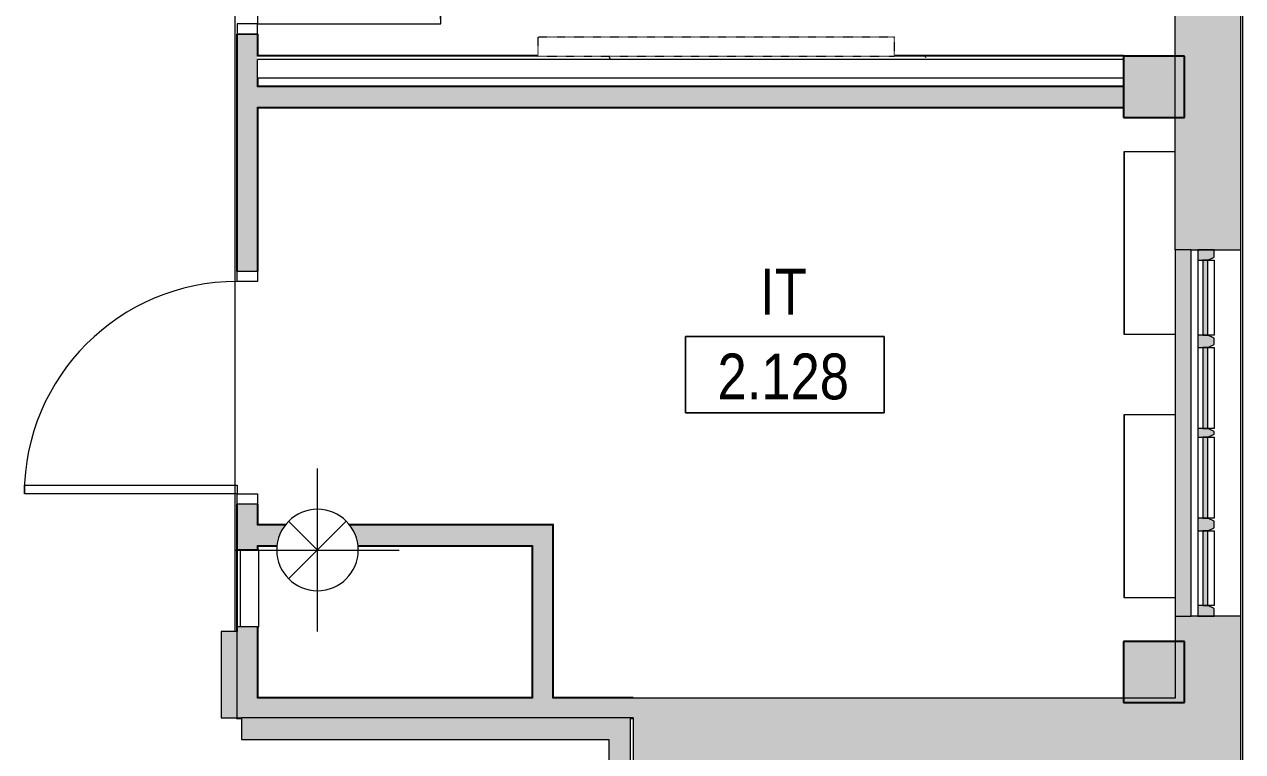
# Model space of a CAD drawing. Header units: inches. Extents: x -3803 to -1421, y -3454 to -210.
# Drawn here: x -3091.1 to -2852, y -1777.3 to -1634.4 of the extents above; entities that cross this region are included whole.
import ezdxf

# ---------------------------------------------------------------- set-up
doc = ezdxf.new("R2010")
doc.units = ezdxf.units.IN
doc.header["$MEASUREMENT"] = 0
doc.linetypes.add('Hidden Equipment- BSALS', pattern=[0.0625, 0.03125, -0.03125])
doc.linetypes.add('Hidden Equipment- LTP', pattern=[0.0625, 0.03125, -0.03125])
for name, color, linetype, lineweight in [('A-AREA-IDEN', 2, 'Continuous', 9), ('A-DOOR', 31, 'Continuous', 13), ('A-DOOR-FRAM', 31, 'Continuous', 35), ('A-FLOR', 192, 'Continuous', 13), ('A-GLAZ-CURT', 52, 'Continuous', 13), ('A-GLAZ-CWMG', 51, 'Continuous', 13), ('A-WALL', 113, 'Continuous', 13), ('A-WALL-PATT', 111, 'Continuous', 13), ('I-WALL', 2, 'Continuous', 13), ('M-EQPM', 50, 'Continuous', 13), ('M-HVAC-DUCT-ANNO', 70, 'Continuous', 13), ('M-HVAC-DUCT-CNTR', 70, 'Continuous', 13), ('Q-SPCQ', 91, 'Continuous', 13), ('S-COLS', 52, 'Continuous', 13)]:
    doc.layers.add(name, color=color, linetype=linetype, lineweight=lineweight)
doc.styles.add('Arial Narrow', font='ARIALN.TTF', dxfattribs={"height": 9})

# ---------------------------------------------------------------- blocks, each defined once
blk = doc.blocks.new('15830016-STRUCT_MARTINEZ-MOORE_CENTRAL_v2018_rvt-1-DIMENSION PLAN - LEVEL 2 _579_ - 2__ - CAD')
at = {"layer": 'S-COLS', "lineweight": 5}
for points in [[(-2863.4, -1652.64), (-2863.4, -1640.64), (-2875.4, -1640.64), (-2875.4, -1652.64), (-2865.07, -1652.64)], [(-2863.4, -1767.64), (-2863.4, -1755.64), (-2875.4, -1755.64), (-2875.4, -1767.64), (-2865.07, -1767.64)]]:
    blk.add_hatch(color=50, dxfattribs=at).paths.add_polyline_path(points, flags=0)
at = {"layer": 'S-COLS', "color": 253, "lineweight": 25}
for p, q in [((-2863.4, -1640.64), (-2875.4, -1640.64)), ((-2875.4, -1640.64), (-2875.4, -1652.64)), ((-2863.4, -1652.64), (-2863.4, -1640.64)), ((-2875.4, -1652.64), (-2863.4, -1652.64)), ((-2863.4, -1755.64), (-2875.4, -1755.64)), ((-2875.4, -1755.64), (-2875.4, -1767.64)), ((-2863.4, -1767.64), (-2863.4, -1755.64)), ((-2875.4, -1767.64), (-2863.4, -1767.64))]:
    blk.add_line(p, q, dxfattribs=at)
blk = doc.blocks.new('Unit Heater_Surface Mount_Vertical - Surface Mount_Vertical-2188473-DIMENSION PLAN - LEVEL 2 _579_ - 2__ - CAD')
at = {"layer": 'M-EQPM', "color": 53, "lineweight": 9}
for p, q in [((0, -10), (0, 0)), ((0, -10), (0, 0)), ((36, 0), (36, -10)), ((36, 0), (36, -10)), ((36, -10), (0, -10)), ((0, -10), (36, -10))]:
    blk.add_line(p, q, dxfattribs=at)
blk = doc.blocks.new('15830016-MECH_BSALS_CENTRAL_v2018_rvt-1-DIMENSION PLAN - LEVEL 2 _579_ - 2__ - CAD')
at = {"layer": 'M-HVAC-DUCT-ANNO', "color": 3, "lineweight": 9}
for p, q in [((-3033.61, -1737.65), (-3039.27, -1731.99)), ((-3027.95, -1731.99), (-3039.27, -1743.31))]:
    blk.add_line(p, q, dxfattribs=at)
for start, end in [(0, 180), (180, 0)]:
    blk.add_arc((-3033.61, -1737.65), 8, start, end, dxfattribs=at)
at = {"layer": 'M-HVAC-DUCT-CNTR', "color": 3, "lineweight": 9}
for p, q in [((-3033.61, -1753.65), (-3033.61, -1721.65)), ((-3049.61, -1737.65), (-3017.61, -1737.65))]:
    blk.add_line(p, q, dxfattribs=at)
at = {"color": 53, "lineweight": 9, "rotation": 269.9999999999997}
for p in [(-2865.27, -1659.32), (-2865.27, -1711.04)]:
    blk.add_blockref('Unit Heater_Surface Mount_Vertical - Surface Mount_Vertical-2188473-DIMENSION PLAN - LEVEL 2 _579_ - 2__ - CAD', p, dxfattribs=at)
blk = doc.blocks.new('Basic Wall _ Generic - 4_ - ___-3572126-DIMENSION PLAN - LEVEL 2 _579_ - 2__ - CAD')
at = {"layer": 'A-WALL', "lineweight": 20}
for p, q in [((-3049.52, -1752.77), (-3049.4, -1752.77)), ((-3049.52, -1752.77), (-3049.52, -1753.64)), ((-3049.4, -1770.64), (-3049.52, -1770.77)), ((-3049.52, -1770.64), (-3049.52, -1770.77))]:
    blk.add_line(p, q, dxfattribs=at)
blk = doc.blocks.new('Basic Wall _ Generic - 4_ - ___-3571724-DIMENSION PLAN - LEVEL 2 _579_ - 2__ - CAD')
at = {"layer": 'A-WALL', "lineweight": 20}
for q in [(-3045.27, -1752.77), (-3045.4, -1766.77)]:
    blk.add_line((-3045.27, -1766.64), q, dxfattribs=at)
blk = doc.blocks.new('Basic Wall _ Generic - 4_ - ___-3572127-DIMENSION PLAN - LEVEL 2 _579_ - 2__ - CAD')
at = {"layer": 'A-WALL', "lineweight": 20}
blk.add_line((-3045.4, -1650.77), (-2875.4, -1650.77), dxfattribs=at)
blk = doc.blocks.new('Basic Wall _ Generic - 4_ - ___-3571726-DIMENSION PLAN - LEVEL 2 _579_ - 2__ - CAD')
at = {"layer": 'A-WALL', "lineweight": 20}
blk.add_line((-2875.4, -1646.52), (-3045.4, -1646.52), dxfattribs=at)
blk = doc.blocks.new('Basic Wall _ B3-3 7_8_-BSALS - ___-3584971-DIMENSION PLAN - LEVEL 2 _579_ - 2__ - CAD')
at = {"layer": 'I-WALL', "lineweight": 20}
for p, q in [((-3049.52, -1770.77), (-3048.52, -1770.77)), ((-2972.15, -1770.77), (-2971.65, -1770.77))]:
    blk.add_line(p, q, dxfattribs=at)
blk = doc.blocks.new('Basic Wall _ B3-3 7_8_-BSALS - ___-3584970-DIMENSION PLAN - LEVEL 2 _579_ - 2__ - CAD')
at = {"layer": 'I-WALL', "lineweight": 20}
for p, q in [((-2991.52, -1766.64), (-3045.27, -1766.64)), ((-2971.65, -1766.64), (-2987.27, -1766.64)), ((-2971.65, -1766.64), (-2971.65, -1766.77))]:
    blk.add_line(p, q, dxfattribs=at)
blk = doc.blocks.new('Basic Wall _ Generic - 4_ - ___-3572128-DIMENSION PLAN - LEVEL 2 _579_ - 2__ - CAD')
at = {"layer": 'A-WALL', "lineweight": 20}
blk.add_line((-2987.27, -1766.77), (-2987.27, -1732.64), dxfattribs=at)
blk = doc.blocks.new('Basic Wall _ Generic - 4_ - ___-3571728-DIMENSION PLAN - LEVEL 2 _579_ - 2__ - CAD')
at = {"layer": 'A-WALL', "lineweight": 20}
blk.add_line((-2991.52, -1736.89), (-2991.52, -1766.77), dxfattribs=at)
blk = doc.blocks.new('Basic Wall _ Generic - 4_ - ___-3572141-DIMENSION PLAN - LEVEL 2 _579_ - 2__ - CAD')
at = {"layer": 'A-WALL', "lineweight": 20}
for p, q in [((-3045.4, -1736.89), (-3041.52, -1736.89)), ((-3025.7, -1736.89), (-2991.52, -1736.89))]:
    blk.add_line(p, q, dxfattribs=at)
blk = doc.blocks.new('Basic Wall _ Generic - 4_ - ___-3571754-DIMENSION PLAN - LEVEL 2 _579_ - 2__ - CAD')
at = {"layer": 'A-WALL', "lineweight": 20}
for p, q in [((-3039.8, -1732.64), (-3045.4, -1732.64)), ((-2987.27, -1732.64), (-3027.42, -1732.64))]:
    blk.add_line(p, q, dxfattribs=at)
blk = doc.blocks.new('level 2 - band2 - level 2 - band-474741-DIMENSION PLAN - LEVEL 2 _579_ - 2__ - CAD')
at = {"layer": 'A-WALL', "lineweight": 20}
blk.add_line((-2852.02, -1172.02), (-2852.02, -1782.58), dxfattribs=at)
blk = doc.blocks.new('System Panel - Winco Glass-383322-DIMENSION PLAN - LEVEL 2 _579_ - 2__ - CAD')
at = {"layer": 'A-GLAZ-CURT', "lineweight": 9}
blk.add_hatch(color=90, dxfattribs=at).paths.add_polyline_path([(-7.359375, 0), (7.359375, 0), (7.359375, 1), (-7.359375, 1)], flags=0)
at = {"layer": 'A-GLAZ-CURT', "lineweight": 20}
for p, q in [((7.359375, 1), (-7.359375, 1)), ((-7.359375, 1), (-7.359375, 0)), ((-7.359375, 0), (7.359375, 0)), ((7.359375, 0), (7.359375, 1))]:
    blk.add_line(p, q, dxfattribs=at)
blk = doc.blocks.new('System Panel - Winco Glass-383323-DIMENSION PLAN - LEVEL 2 _579_ - 2__ - CAD')
at = {"layer": 'A-GLAZ-CURT', "lineweight": 9}
blk.add_hatch(color=90, dxfattribs=at).paths.add_polyline_path([(-7.96875, 0), (7.96875, 0), (7.96875, 1), (-7.96875, 1)], flags=0)
at = {"layer": 'A-GLAZ-CURT', "lineweight": 20}
for p, q in [((7.96875, 1), (-7.96875, 1)), ((-7.96875, 1), (-7.96875, 0)), ((-7.96875, 0), (7.96875, 0)), ((7.96875, 0), (7.96875, 1))]:
    blk.add_line(p, q, dxfattribs=at)
blk = doc.blocks.new('Rectangular Mullion - Winco Accent Full_Right-Large-383381-DIMENSION PLAN - LEVEL 2 _579_ - 2__ - CAD')
at = {"layer": 'A-GLAZ-CWMG', "lineweight": 9}
blk.add_hatch(color=90, dxfattribs=at).paths.add_polyline_path([(0, 1.25), (-1.48, 1.25), (-2.06, 0), (-2.06, -2), (0, -2)], flags=0)
at = {"layer": 'A-GLAZ-CWMG', "lineweight": 20}
for p, q in [((-1.48, 1.25), (-2.06, 0)), ((-2.06, 0), (-2.06, -2)), ((0, 1.25), (-1.48, 1.25)), ((0, -2), (0, 1.25)), ((-2.06, -2), (0, -2))]:
    blk.add_line(p, q, dxfattribs=at)
blk = doc.blocks.new('Rectangular Mullion - Winco Accent Full_Right-Large-383382-DIMENSION PLAN - LEVEL 2 _579_ - 2__ - CAD')
at = {"layer": 'A-GLAZ-CWMG', "lineweight": 9}
for p, q in [((-2860.83, -1680.7), (-2860.83, -1695.42)), ((-2858.83, -1680.7), (-2857.58, -1680.7)), ((-2857.58, -1680.7), (-2857.58, -1695.42)), ((-2857.58, -1695.42), (-2858.83, -1695.42))]:
    blk.add_line(p, q, dxfattribs=at)
blk = doc.blocks.new('Rectangular Mullion - Winco Accent Full_Right-Large-383383-DIMENSION PLAN - LEVEL 2 _579_ - 2__ - CAD')
at = {"layer": 'A-GLAZ-CWMG', "lineweight": 9}
for p, q in [((-2860.83, -1715.48), (-2860.83, -1731.42)), ((-2858.83, -1715.48), (-2857.58, -1715.48)), ((-2857.58, -1715.48), (-2857.58, -1731.42)), ((-2857.58, -1731.42), (-2858.83, -1731.42))]:
    blk.add_line(p, q, dxfattribs=at)
blk = doc.blocks.new('Rectangular Mullion - Winco Accent Full_Left-Large-383384-DIMENSION PLAN - LEVEL 2 _579_ - 2__ - CAD')
at = {"layer": 'A-GLAZ-CWMG', "lineweight": 9}
blk.add_hatch(color=90, dxfattribs=at).paths.add_polyline_path([(-2.06, 0), (-1.48, 1.25), (0, 1.25), (0, -2), (-2.06, -2)], flags=0)
at = {"layer": 'A-GLAZ-CWMG', "lineweight": 20}
for p, q in [((-2.06, 0), (-1.48, 1.25)), ((-2.06, -2), (-2.06, 0)), ((-1.48, 1.25), (0, 1.25)), ((0, 1.25), (0, -2)), ((0, -2), (-2.06, -2))]:
    blk.add_line(p, q, dxfattribs=at)
blk = doc.blocks.new('Rectangular Mullion - Winco Accent Full-Large-383385-DIMENSION PLAN - LEVEL 2 _579_ - 2__ - CAD')
at = {"layer": 'A-GLAZ-CWMG', "lineweight": 9}
blk.add_hatch(color=90, dxfattribs=at).paths.add_polyline_path([(-1.22, 0), (-0.64, 1.25), (0.64, 1.25), (1.22, 0), (1.22, -2), (-1.22, -2)], flags=0)
at = {"layer": 'A-GLAZ-CWMG', "lineweight": 20}
for p, q in [((-1.22, 0), (-0.64, 1.25)), ((-1.22, -2), (-1.22, 0)), ((-0.64, 1.25), (0.64, 1.25)), ((0.64, 1.25), (1.22, 0)), ((1.22, 0), (1.22, -2)), ((1.22, -2), (-1.22, -2))]:
    blk.add_line(p, q, dxfattribs=at)
blk = doc.blocks.new('Rectangular Mullion - Winco Accent Full-383386-DIMENSION PLAN - LEVEL 2 _579_ - 2__ - CAD')
at = {"layer": 'A-GLAZ-CWMG', "lineweight": 9}
blk.add_hatch(color=90, dxfattribs=at).paths.add_polyline_path([(-0.84, 0), (-0.26, 1.25), (0.26, 1.25), (0.84, 0), (0.84, -2), (-0.84, -2)], flags=0)
at = {"layer": 'A-GLAZ-CWMG', "lineweight": 20}
for p, q in [((-0.84, 0), (-0.26, 1.25)), ((-0.84, -2), (-0.84, 0)), ((-0.26, 1.25), (0.26, 1.25)), ((0.26, 1.25), (0.84, 0)), ((0.84, 0), (0.84, -2)), ((0.84, -2), (-0.84, -2))]:
    blk.add_line(p, q, dxfattribs=at)
blk = doc.blocks.new('Basic Wall _ Generic - 4_ - ___-3572151-DIMENSION PLAN - LEVEL 2 _579_ - 2__ - CAD')
at = {"layer": 'A-WALL', "lineweight": 20}
for p, q in [((-3049.52, -1422.64), (-3049.4, -1422.64)), ((-3049.52, -1422.64), (-3049.52, -1596.27)), ((-3049.4, -1596.27), (-3049.52, -1596.27)), ((-3049.52, -1636.27), (-3049.4, -1636.27)), ((-3049.52, -1636.27), (-3049.52, -1640.64))]:
    blk.add_line(p, q, dxfattribs=at)
blk = doc.blocks.new('Basic Wall _ Generic - 4_ - ___-3571774-DIMENSION PLAN - LEVEL 2 _579_ - 2__ - CAD')
at = {"layer": 'A-WALL', "lineweight": 20}
for p, q in [((-3045.27, -1596.27), (-3045.27, -1580.27)), ((-3045.27, -1596.27), (-3045.4, -1596.27)), ((-3045.4, -1636.27), (-3045.27, -1636.27)), ((-3045.27, -1640.64), (-3045.27, -1636.27))]:
    blk.add_line(p, q, dxfattribs=at)
blk = doc.blocks.new('Basic Wall _ A3-4 1_4_-BSALS - ___-3569798-DIMENSION PLAN - LEVEL 2 _579_ - 2__ - CAD')
at = {"layer": 'I-WALL', "lineweight": 20}
for p, q in [((-2990.33, -1640.52), (-3045.27, -1640.52)), ((-2875.4, -1640.52), (-2920.33, -1640.52)), ((-2875.4, -1640.52), (-2875.4, -1640.64))]:
    blk.add_line(p, q, dxfattribs=at)
blk = doc.blocks.new('Door-A1_4-BSALS - A1_4-36x84-BSALS-3917090-DIMENSION PLAN - LEVEL 2 _579_ - 2__ - CAD')
at = {"layer": 'A-DOOR', "lineweight": 20}
for p, q in [((16.25, 38), (16.25, 2)), ((18, 38), (16.25, 38)), ((18, 2), (18, 38)), ((16.25, 2), (18, 2))]:
    blk.add_line(p, q, dxfattribs=at)
at = {"layer": 'A-DOOR', "lineweight": 9}
blk.add_arc((18, 2), 36, 90, 180, dxfattribs=at)
at = {"layer": 'A-DOOR-FRAM', "lineweight": 20}
for p, q in [((-18, 2), (-20, 2)), ((-20, 2), (-20, -2)), ((-18, -2), (-18, 2)), ((20, 2), (18, 2)), ((18, 2), (18, -2)), ((20, -2), (20, 2)), ((-20, -2), (-18, -2)), ((18, -2), (20, -2))]:
    blk.add_line(p, q, dxfattribs=at)
blk = doc.blocks.new('Basic Wall _ Generic - 4_ - ___-3572150-DIMENSION PLAN - LEVEL 2 _579_ - 2__ - CAD')
at = {"layer": 'A-WALL', "lineweight": 20}
for p, q in [((-3049.52, -1640.64), (-3049.52, -1682.89)), ((-3049.4, -1682.89), (-3049.52, -1682.89)), ((-3049.52, -1728.64), (-3049.4, -1728.64)), ((-3049.52, -1728.64), (-3049.52, -1737.64)), ((-3049.4, -1737.64), (-3049.52, -1737.64))]:
    blk.add_line(p, q, dxfattribs=at)
blk = doc.blocks.new('Basic Wall _ Generic - 4_ - ___-3571772-DIMENSION PLAN - LEVEL 2 _579_ - 2__ - CAD')
at = {"layer": 'A-WALL', "lineweight": 20}
for p, q in [((-3045.27, -1646.64), (-3045.27, -1644.89)), ((-3045.27, -1682.89), (-3045.27, -1650.64)), ((-3045.27, -1682.89), (-3045.4, -1682.89)), ((-3045.4, -1728.64), (-3045.27, -1728.64)), ((-3045.27, -1732.77), (-3045.27, -1728.64)), ((-3045.27, -1737.64), (-3045.27, -1736.77))]:
    blk.add_line(p, q, dxfattribs=at)
blk = doc.blocks.new('Basic Wall _ A3-4 1_4_-BSALS - ___-3569884-DIMENSION PLAN - LEVEL 2 _579_ - 2__ - CAD')
at = {"layer": 'I-WALL', "lineweight": 20}
blk.add_line((-3049.52, -1737.64), (-3049.52, -1752.77), dxfattribs=at)
blk = doc.blocks.new('TV LCD 32 PDI CV3200P - LTP - TV-80_-235955-DIMENSION PLAN - LEVEL 2 _579_ - 2__ - CAD')
at = {"layer": 'Q-SPCQ', "linetype": 'Hidden Equipment- LTP', "lineweight": 20}
for p, q in [((-70, 0), (-70, -3.75)), ((0, 0), (-70, 0)), ((0, 0), (-70, 0)), ((-70, 0), (-70, -3.75)), ((0, -3.75), (0, 0)), ((0, -3.75), (0, 0)), ((-70, -3.75), (0, -3.75)), ((-70, -3.75), (0, -3.75))]:
    blk.add_line(p, q, dxfattribs=at)
blk = doc.blocks.new('Door-A1_2-BSALS - A1_2-41_75x83_25-BSALS-3946570-DIMENSION PLAN - LEVEL 2 _579_ - 2__ - CAD')
at = {"layer": 'A-DOOR', "lineweight": 20}
for p, q in [((22, -2), (23.75, -2)), ((22, -43.75), (22, -2)), ((23.75, -2), (23.75, -43.75)), ((23.75, -43.75), (22, -43.75))]:
    blk.add_line(p, q, dxfattribs=at)
at = {"layer": 'A-DOOR', "lineweight": 9}
blk.add_arc((23.75, -2), 41.75, 180, 270, dxfattribs=at)
at = {"layer": 'A-DOOR-FRAM', "lineweight": 20}
for p, q in [((-20, -2), (-20, 2)), ((-20, 2), (-18, 2)), ((-18, 2), (-18, -2)), ((23.75, -2), (23.75, 2)), ((23.75, 2), (25.75, 2)), ((25.75, 2), (25.75, -2)), ((-18, -2), (-20, -2)), ((25.75, -2), (23.75, -2))]:
    blk.add_line(p, q, dxfattribs=at)
blk = doc.blocks.new('Room Tag- BSALS - Room Tag-28050-DIMENSION PLAN - LEVEL 2 _579_ - 2__ - CAD')
at = {"layer": 'A-AREA-IDEN'}
for p, q in [((-0.203125, -0.171875), (-0.203125, -0.015625)), ((-0.203125, -0.015625), (0.203125, -0.015625)), ((0.203125, -0.015625), (-0.203125, -0.015625)), ((-0.203125, -0.015625), (-0.203125, -0.171875)), ((0.203125, -0.015625), (0.203125, -0.171875)), ((0.203125, -0.171875), (0.203125, -0.015625)), ((0.203125, -0.171875), (-0.203125, -0.171875)), ((-0.203125, -0.171875), (0.203125, -0.171875))]:
    blk.add_line(p, q, dxfattribs=at)

msp = doc.modelspace()

# ---------------------------------------------------------------- hatches: boundary and pattern name
at = {"layer": 'A-WALL-PATT', "lineweight": 20}
h = msp.add_hatch(color=10, dxfattribs=at)
h.paths.add_polyline_path([(-2865.27, -1758.27), (-2852.4, -1758.27), (-2852.4, -1750.64), (-2865.27, -1750.64)], flags=0)
h.paths.add_polyline_path([(-2865.27, -1678.64), (-2852.4, -1678.64), (-2852.4, -1631.64), (-2865.27, -1631.64)], flags=0)
h.paths.add_polyline_path([(-2865.27, -1559.64), (-2852.4, -1559.64), (-2852.4, -1512.64), (-2865.27, -1512.64)], flags=0)
h.paths.add_polyline_path([(-2852.4, -1440.64), (-2852.4, -1411.64), (-2865.27, -1411.64), (-2865.27, -1440.64), (-2865.07, -1440.64)], flags=0)
at = {"layer": 'A-WALL-PATT', "lineweight": 5}
h = msp.add_hatch(color=50, dxfattribs=at)
h.paths.add_polyline_path([(-3045.4, -1640.64), (-3045.4, -1636.27), (-3049.4, -1636.27), (-3049.4, -1640.64)], flags=0)
h.paths.add_polyline_path([(-3049.4, -1596.27), (-3045.4, -1596.27), (-3045.4, -1422.64), (-3049.4, -1422.64), (-3049.4, -1546.5)], flags=0)
h = msp.add_hatch(color=50, dxfattribs=at)
h.paths.add_polyline_path([(-3045.4, -1737.64), (-3045.4, -1728.64), (-3049.4, -1728.64), (-3049.4, -1737.64)], flags=0)
h.paths.add_polyline_path([(-3045.4, -1682.89), (-3045.4, -1640.64), (-3049.4, -1640.64), (-3049.4, -1682.89)], flags=0)
at = {"layer": 'A-WALL-PATT', "lineweight": 9}
h = msp.add_hatch(dxfattribs=at)
h.set_pattern_fill('FP_2', color=256, style=0, pattern_type=2)
h.set_pattern_definition([(0, (0, 0), (30.72, 7.68), [1.267, -21.773, 1.267, -21.773, -122.88]), (0, (0, 0), (30.72, 7.68), [-46.08, 1.267, -44.813, 1.267, -21.773, -53.76]), (0, (0, 0), (30.72, 7.68), [-115.2, 1.267, -14.093, 1.267, -37.133]), (120, (11.52, 3.84), (-22.011075, 22.7643), [1.267, -21.773, 1.267, -21.773, -122.88]), (120, (11.52, 3.84), (-22.011075, 22.7643), [-46.08, 1.267, -44.813, 1.267, -21.773, -53.76]), (120, (11.52, 3.84), (-22.011075, 22.7643), [-115.2, 1.267, -14.093, 1.267, -37.133]), (240, (15.36, 19.2), (-8.708925, -30.4443), [1.267, -21.773, 1.267, -21.773, -122.88]), (240, (15.36, 19.2), (-8.708925, -30.4443), [-46.08, 1.267, -44.813, 1.267, -21.773, -53.76]), (240, (15.36, 19.2), (-8.708925, -30.4443), [-115.2, 1.267, -14.093, 1.267, -37.133])])
h.paths.add_polyline_path([(-2920.33, -1641.27), (-2875.4, -1641.27), (-2875.4, -1640.64), (-3045.4, -1640.64), (-3045.4, -1641.27), (-2946.5, -1641.27)], flags=0)
at = {"layer": 'A-WALL-PATT', "lineweight": 5}
for points in [[(-2875.4, -1650.64), (-2875.4, -1646.64), (-3045.4, -1646.64), (-3045.4, -1650.64), (-2946.5, -1650.64)], [(-2987.4, -1766.77), (-2987.4, -1732.77), (-2991.4, -1732.77), (-2991.4, -1766.77)], [(-3045.4, -1770.64), (-3045.4, -1752.77), (-3049.4, -1752.77), (-3049.4, -1770.64)], [(-3045.4, -1770.64), (-2971.65, -1770.64), (-2971.65, -1766.77), (-3045.4, -1766.77)]]:
    msp.add_hatch(color=50, dxfattribs=at).paths.add_polyline_path(points, flags=0)
at = {"layer": 'A-WALL-PATT', "lineweight": 20}
for points in [[(-2862.15, -1750.64), (-2862.15, -1678.64), (-2865.27, -1678.64), (-2865.27, -1750.64), (-2865.07, -1750.64)], [(-3049.4, -1770.64), (-3049.4, -1753.64), (-3052.52, -1753.64), (-3052.52, -1770.64)], [(-2958.77, -1779.64), (-2865.27, -1779.64), (-2865.27, -1766.77), (-2958.77, -1766.77)], [(-2976.4, -1774.89), (-2976.4, -1770.64), (-3048.52, -1770.64), (-3048.52, -1774.89), (-3027.94, -1774.89)], [(-2976.4, -1784.64), (-2972.15, -1784.64), (-2972.15, -1770.64), (-2976.4, -1770.64), (-2976.4, -1784.26)]]:
    msp.add_hatch(color=10, dxfattribs=at).paths.add_polyline_path(points, flags=0)
at = {"layer": 'A-WALL-PATT', "lineweight": 5}
h = msp.add_hatch(color=50, dxfattribs=at)
h.paths.add_polyline_path([(-2991.4, -1736.77), (-2991.4, -1732.77), (-3027.33, -1732.77), (-3026.52, -1733.93), (-3025.84, -1735.73), (-3025.72, -1736.77), (-3005.94, -1736.77)], flags=0)
h.paths.add_polyline_path([(-3041.61, -1736.77), (-3041.5, -1736.77), (-3041.38, -1735.73), (-3040.69, -1733.93), (-3039.89, -1732.77), (-3045.4, -1732.77), (-3045.4, -1736.77), (-3041.77, -1736.77)], flags=0)
at = {"layer": 'A-WALL-PATT', "lineweight": 20}
h = msp.add_hatch(color=10, dxfattribs=at)
h.paths.add_polyline_path([(-2865.27, -2003.64), (-2852.4, -2003.64), (-2852.4, -1994.7), (-2865.27, -1994.7)], flags=0)
h.paths.add_polyline_path([(-2865.27, -1965.7), (-2852.4, -1965.7), (-2852.4, -1927.64), (-2865.27, -1927.64), (-2865.27, -1962.58)], flags=0)
h.paths.add_polyline_path([(-2865.07, -1855.7), (-2852.4, -1855.7), (-2852.4, -1817.7), (-2865.27, -1817.7), (-2865.27, -1855.7)], flags=0)
h.paths.add_polyline_path([(-2865.07, -1788.7), (-2852.4, -1788.7), (-2852.4, -1758.27), (-2865.27, -1758.27), (-2865.27, -1788.7)], flags=0)
h = msp.add_hatch(color=10, dxfattribs=at)
h.paths.add_polyline_path([(-2958.77, -2003.64), (-2958.77, -1994.64), (-2971.65, -1994.64), (-2971.65, -2003.64)], flags=0)
h.paths.add_polyline_path([(-2971.65, -1965.64), (-2958.77, -1965.64), (-2958.77, -1928.64), (-2971.65, -1928.64), (-2971.65, -1962.58)], flags=0)
h.paths.add_polyline_path([(-2961.52, -1854.64), (-2958.77, -1854.64), (-2958.77, -1817.64), (-2971.65, -1817.64), (-2971.65, -1854.64)], flags=0)
h.paths.add_polyline_path([(-2971.65, -1788.64), (-2958.77, -1788.64), (-2958.77, -1766.77), (-2971.65, -1766.77), (-2971.65, -1784.26)], flags=0)

# ---------------------------------------------------------------- linework, layer by layer
at = {"layer": 'A-FLOR', "lineweight": 20}
msp.add_line((-3049.77, -1753.64), (-3049.77, -1166.64), dxfattribs=at)
at = {"layer": 'A-WALL', "lineweight": 20}
for p, q in [((-2865.27, -1678.64), (-2865.27, -1306.64)), ((-2852.4, -1788.7), (-2852.4, -1393.64)), ((-3045.4, -1636.27), (-3049.4, -1636.27)), ((-3049.4, -1636.27), (-3049.4, -1682.89)), ((-3045.4, -1640.64), (-3045.4, -1636.27)), ((-3045.4, -1646.64), (-3045.4, -1641.27)), ((-2875.4, -1646.64), (-3045.4, -1646.64)), ((-2875.4, -1650.64), (-2875.4, -1646.64)), ((-3045.4, -1650.64), (-2875.4, -1650.64)), ((-3045.4, -1682.89), (-3045.4, -1650.64)), ((-2862.15, -1678.64), (-2852.4, -1678.64)), ((-3049.4, -1682.89), (-3045.4, -1682.89)), ((-3045.4, -1728.64), (-3049.4, -1728.64)), ((-3049.4, -1728.64), (-3049.4, -1737.64)), ((-3045.4, -1732.77), (-3045.4, -1728.64)), ((-3039.89, -1732.77), (-3045.4, -1732.77)), ((-2987.4, -1732.77), (-3027.33, -1732.77)), ((-2987.4, -1766.77), (-2987.4, -1732.77)), ((-3045.4, -1736.77), (-3041.5, -1736.77)), ((-3045.4, -1737.64), (-3045.4, -1736.77)), ((-3025.72, -1736.77), (-2991.4, -1736.77)), ((-2991.4, -1736.77), (-2991.4, -1766.77)), ((-3049.4, -1752.77), (-3049.4, -1753.64)), ((-3045.4, -1766.77), (-3045.4, -1752.77)), ((-2865.27, -1750.64), (-2865.27, -1766.77)), ((-2852.4, -1750.64), (-2862.15, -1750.64)), ((-2865.27, -1766.77), (-2971.65, -1766.77)), ((-3049.4, -1770.64), (-3048.52, -1770.64)), ((-2971.65, -1770.64), (-2971.65, -1852.89))]:
    msp.add_line(p, q, dxfattribs=at)
at = {"layer": 'A-WALL'}
for p, q in [((-2875.4, -1641.27), (-3045.4, -1641.27)), ((-3048.77, -1737.64), (-3048.77, -1752.77)), ((-3045.4, -1752.77), (-3049.4, -1752.77))]:
    msp.add_line(p, q, dxfattribs=at)
at = {"layer": 'I-WALL', "lineweight": 20}
for p, q in [((-2990.33, -1640.64), (-3045.4, -1640.64)), ((-2875.4, -1640.64), (-2920.33, -1640.64)), ((-2875.4, -1644.89), (-2875.4, -1640.64)), ((-3045.4, -1644.89), (-2875.4, -1644.89)), ((-2865.27, -1678.64), (-2865.27, -1750.64)), ((-2862.15, -1678.64), (-2865.27, -1678.64)), ((-2862.15, -1750.64), (-2862.15, -1678.64)), ((-3045.15, -1737.64), (-3049.4, -1737.64)), ((-3049.4, -1737.64), (-3049.4, -1752.77)), ((-3045.15, -1752.77), (-3045.15, -1737.64)), ((-3045.4, -1752.77), (-3045.15, -1752.77)), ((-2865.27, -1750.64), (-2862.15, -1750.64)), ((-3052.52, -1753.64), (-3052.52, -1770.64)), ((-3049.4, -1753.64), (-3052.52, -1753.64)), ((-3049.4, -1770.64), (-3049.4, -1753.64)), ((-2991.4, -1766.77), (-3045.4, -1766.77)), ((-2971.65, -1766.77), (-2987.4, -1766.77)), ((-3052.52, -1770.64), (-3049.4, -1770.64)), ((-2971.65, -1770.64), (-3048.52, -1770.64)), ((-3048.52, -1770.64), (-3048.52, -1774.89)), ((-2972.15, -1784.64), (-2972.15, -1770.64)), ((-3048.52, -1774.89), (-2976.4, -1774.89)), ((-2976.4, -1774.89), (-2976.4, -1784.64))]:
    msp.add_line(p, q, dxfattribs=at)

# ---------------------------------------------------------------- block references
at = {"lineweight": 5}
for name in ['15830016-STRUCT_MARTINEZ-MOORE_CENTRAL_v2018_rvt-1-DIMENSION PLAN - LEVEL 2 _579_ - 2__ - CAD', '15830016-MECH_BSALS_CENTRAL_v2018_rvt-1-DIMENSION PLAN - LEVEL 2 _579_ - 2__ - CAD']:
    msp.add_blockref(name, (0, 0), dxfattribs=at)
at = {"layer": 'A-AREA-IDEN', "xscale": 95.99999999999994, "yscale": 95.99999999999994, "zscale": 95.99999999999994}
msp.add_blockref('Room Tag- BSALS - Room Tag-28050-DIMENSION PLAN - LEVEL 2 _579_ - 2__ - CAD', (-2941.87, -1694.19), dxfattribs=at)
at = {"layer": 'A-DOOR', "lineweight": 20, "rotation": 270.0000000000001}
for name, p in [('Door-A1_4-BSALS - A1_4-36x84-BSALS-3917090-DIMENSION PLAN - LEVEL 2 _579_ - 2__ - CAD', (-3047.4, -1616.27)), ('Door-A1_2-BSALS - A1_2-41_75x83_25-BSALS-3946570-DIMENSION PLAN - LEVEL 2 _579_ - 2__ - CAD', (-3047.4, -1702.89))]:
    msp.add_blockref(name, p, dxfattribs=at)
at = {"layer": 'A-GLAZ-CURT', "lineweight": 9, "rotation": 89.99999999997911}
for name, p in [('System Panel - Winco Glass-383322-DIMENSION PLAN - LEVEL 2 _579_ - 2__ - CAD', (-2858.83, -1688.06)), ('System Panel - Winco Glass-383323-DIMENSION PLAN - LEVEL 2 _579_ - 2__ - CAD', (-2858.83, -1705.83)), ('System Panel - Winco Glass-383323-DIMENSION PLAN - LEVEL 2 _579_ - 2__ - CAD', (-2858.83, -1723.45)), ('System Panel - Winco Glass-383322-DIMENSION PLAN - LEVEL 2 _579_ - 2__ - CAD', (-2858.83, -1741.22))]:
    msp.add_blockref(name, p, dxfattribs=at)
at = {"layer": 'A-GLAZ-CWMG', "lineweight": 9, "extrusion": (0, 0, -1), "rotation": 90.00000000002093}
for name, p in [('Rectangular Mullion - Winco Accent Full_Left-Large-383384-DIMENSION PLAN - LEVEL 2 _579_ - 2__ - CAD', (2858.83, -1678.64)), ('Rectangular Mullion - Winco Accent Full-Large-383385-DIMENSION PLAN - LEVEL 2 _579_ - 2__ - CAD', (2858.83, -1696.64)), ('Rectangular Mullion - Winco Accent Full-383386-DIMENSION PLAN - LEVEL 2 _579_ - 2__ - CAD', (2858.83, -1714.64)), ('Rectangular Mullion - Winco Accent Full-Large-383385-DIMENSION PLAN - LEVEL 2 _579_ - 2__ - CAD', (2858.83, -1732.64))]:
    msp.add_blockref(name, p, dxfattribs=at)
at = {"layer": 'A-GLAZ-CWMG', "lineweight": 9}
for name, p in [('Rectangular Mullion - Winco Accent Full_Right-Large-383382-DIMENSION PLAN - LEVEL 2 _579_ - 2__ - CAD', (0, 0)), ('Rectangular Mullion - Winco Accent Full_Right-Large-383383-DIMENSION PLAN - LEVEL 2 _579_ - 2__ - CAD', (0, 17.63)), ('Rectangular Mullion - Winco Accent Full_Right-Large-383383-DIMENSION PLAN - LEVEL 2 _579_ - 2__ - CAD', (0, 0)), ('Rectangular Mullion - Winco Accent Full_Right-Large-383382-DIMENSION PLAN - LEVEL 2 _579_ - 2__ - CAD', (0, -53.16))]:
    msp.add_blockref(name, p, dxfattribs=at)
at = {"layer": 'A-GLAZ-CWMG', "lineweight": 9, "rotation": 269.9999999999791}
msp.add_blockref('Rectangular Mullion - Winco Accent Full_Right-Large-383381-DIMENSION PLAN - LEVEL 2 _579_ - 2__ - CAD', (-2858.83, -1750.64), dxfattribs=at)
at = {"layer": 'A-WALL', "lineweight": 20}
for name in ['level 2 - band2 - level 2 - band-474741-DIMENSION PLAN - LEVEL 2 _579_ - 2__ - CAD', 'Basic Wall _ Generic - 4_ - ___-3572151-DIMENSION PLAN - LEVEL 2 _579_ - 2__ - CAD', 'Basic Wall _ Generic - 4_ - ___-3571774-DIMENSION PLAN - LEVEL 2 _579_ - 2__ - CAD', 'Basic Wall _ Generic - 4_ - ___-3572150-DIMENSION PLAN - LEVEL 2 _579_ - 2__ - CAD', 'Basic Wall _ Generic - 4_ - ___-3571772-DIMENSION PLAN - LEVEL 2 _579_ - 2__ - CAD', 'Basic Wall _ Generic - 4_ - ___-3571726-DIMENSION PLAN - LEVEL 2 _579_ - 2__ - CAD', 'Basic Wall _ Generic - 4_ - ___-3572127-DIMENSION PLAN - LEVEL 2 _579_ - 2__ - CAD', 'Basic Wall _ Generic - 4_ - ___-3571754-DIMENSION PLAN - LEVEL 2 _579_ - 2__ - CAD', 'Basic Wall _ Generic - 4_ - ___-3572128-DIMENSION PLAN - LEVEL 2 _579_ - 2__ - CAD', 'Basic Wall _ Generic - 4_ - ___-3572141-DIMENSION PLAN - LEVEL 2 _579_ - 2__ - CAD', 'Basic Wall _ Generic - 4_ - ___-3571728-DIMENSION PLAN - LEVEL 2 _579_ - 2__ - CAD', 'Basic Wall _ Generic - 4_ - ___-3572126-DIMENSION PLAN - LEVEL 2 _579_ - 2__ - CAD', 'Basic Wall _ Generic - 4_ - ___-3571724-DIMENSION PLAN - LEVEL 2 _579_ - 2__ - CAD']:
    msp.add_blockref(name, (0, 0), dxfattribs=at)
at = {"layer": 'I-WALL', "lineweight": 20}
for name in ['Basic Wall _ A3-4 1_4_-BSALS - ___-3569798-DIMENSION PLAN - LEVEL 2 _579_ - 2__ - CAD', 'Basic Wall _ A3-4 1_4_-BSALS - ___-3569884-DIMENSION PLAN - LEVEL 2 _579_ - 2__ - CAD', 'Basic Wall _ B3-3 7_8_-BSALS - ___-3584970-DIMENSION PLAN - LEVEL 2 _579_ - 2__ - CAD', 'Basic Wall _ B3-3 7_8_-BSALS - ___-3584971-DIMENSION PLAN - LEVEL 2 _579_ - 2__ - CAD']:
    msp.add_blockref(name, (0, 0), dxfattribs=at)
at = {"layer": 'Q-SPCQ', "linetype": 'Hidden Equipment- BSALS', "lineweight": 20}
msp.add_blockref('TV LCD 32 PDI CV3200P - LTP - TV-80_-235955-DIMENSION PLAN - LEVEL 2 _579_ - 2__ - CAD', (-2920.33, -1636.89), dxfattribs=at)

# ---------------------------------------------------------------- texts
at = {"layer": 'A-AREA-IDEN', "char_height": 9, "attachment_point": 1, "style": 'Arial Narrow'}
for s, insert, width in [('IT', (-2946.74, -1682.38), 11.514), ('2.128', (-2955.09, -1699.05), 31.512)]:
    msp.add_mtext(s, dxfattribs=dict(at, insert=insert, width=width))

doc.saveas('drawing.dxf')
